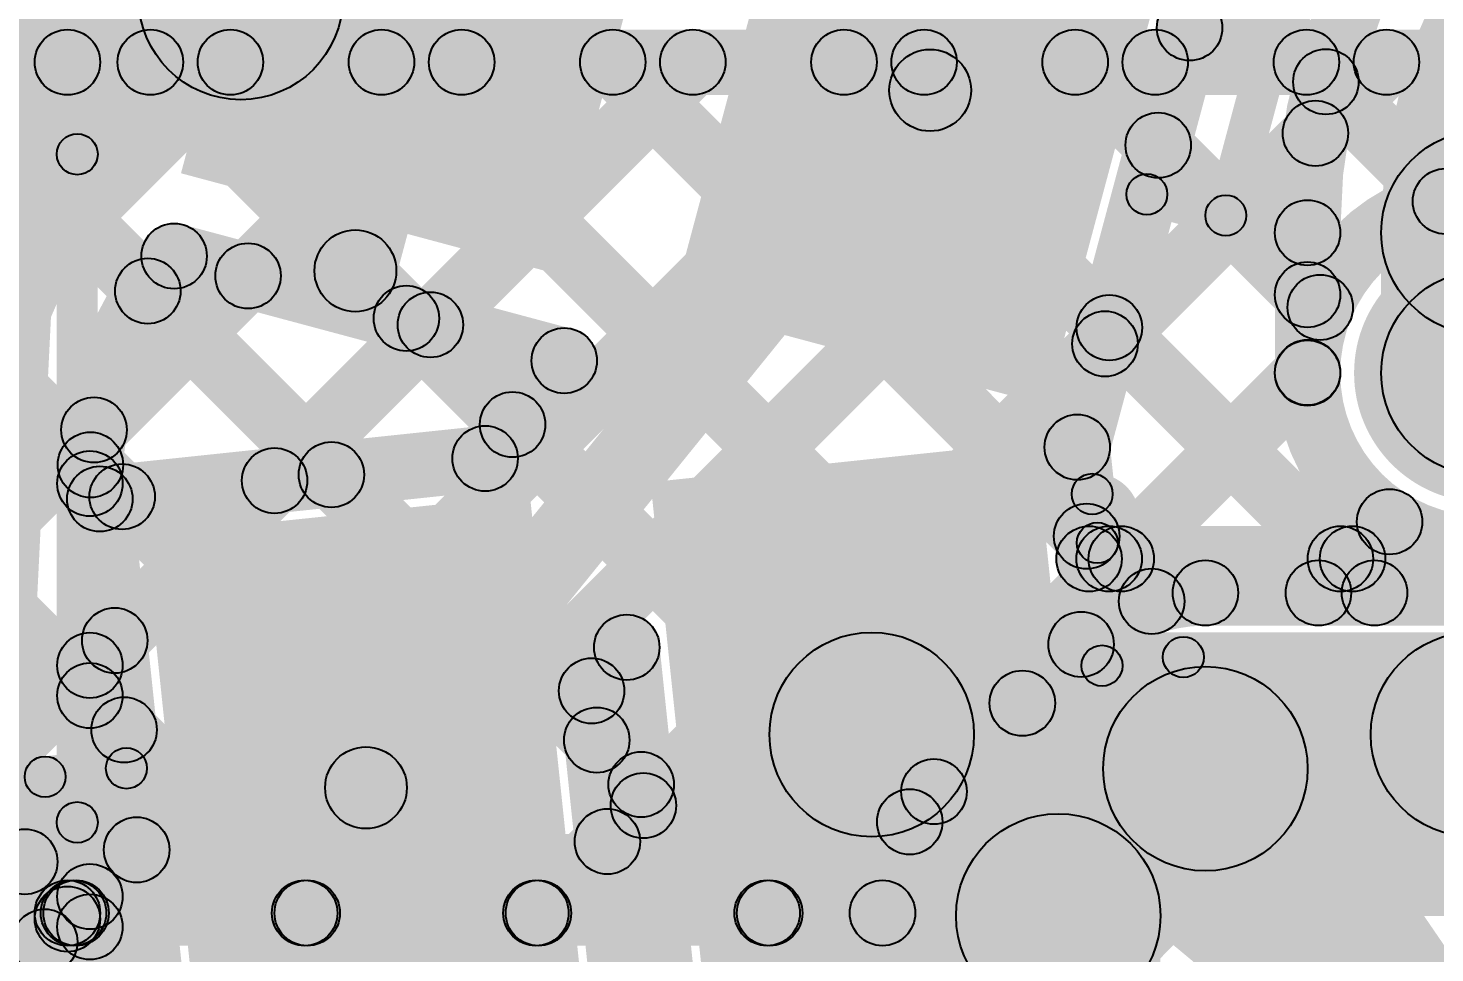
# Model space of a CAD drawing. Header units: millimetres. Extents: x -2.17 to 2.17, y -2.17 to 2.17.
# Drawn here: x -0.837 to -0.6649, y -0.0095 to 0.1036 of the extents above; entities that cross this region are included whole.
import ezdxf

# ---------------------------------------------------------------- set-up
doc = ezdxf.new("R2010")
doc.units = ezdxf.units.MM
doc.header["$MEASUREMENT"] = 0
for name, color, linetype in [('BottomLayer', 5, 'Continuous'), ('BottomOverlay', 54, 'Continuous'), ('BottomSolder', 6, 'Continuous'), ('Mechanical1', 6, 'Continuous'), ('Mechanical2', 216, 'Continuous'), ('TopLayer', 1, 'Continuous'), ('TopOverlay', 2, 'Continuous'), ('TopPaste', 8, 'Continuous'), ('TopSolder', 216, 'Continuous')]:
    doc.layers.add(name, color=color, linetype=linetype)

# ---------------------------------------------------------------- blocks, each defined once
blk = doc.blocks.new('WS2812B_M____243')
at = {"layer": 'TopLayer'}
for points in [[(0.03504, 0.05079), (0.09409, 0.05079), (0.09409, 0.01142), (0.03504, 0.01142)], [(0.03504, -0.01142), (0.09409, -0.01142), (0.09409, -0.05079), (0.03504, -0.05079)]]:
    blk.add_hatch(color=1, dxfattribs=at).paths.add_polyline_path(points)
at = {"layer": 'TopOverlay'}
for points in [[(0.07, 0.0725), (0.07, 0.0675), (-0.07, 0.0675), (-0.07, 0.0725)], [(0.0725, 0.06), (0.0675, 0.06), (0.0675, 0.07), (0.0725, 0.07)]]:
    blk.add_hatch(color=2, dxfattribs=at).paths.add_polyline_path(points)
h = blk.add_hatch(color=2, dxfattribs=at)
edge = h.paths.add_edge_path()
edge.add_arc((0.07, 0.07), 0.0025, 0, 360)
h = blk.add_hatch(color=2, dxfattribs=at)
edge = h.paths.add_edge_path()
edge.add_arc((0.07, 0.07), 0.0025, 0, 360)
h = blk.add_hatch(color=2, dxfattribs=at)
edge = h.paths.add_edge_path()
edge.add_arc((0.07, 0.06), 0.0025, 0, 360)
at = {"layer": 'TopPaste'}
for points in [[(0.03504, 0.05079), (0.09409, 0.05079), (0.09409, 0.01142), (0.03504, 0.01142)], [(0.03504, -0.01142), (0.09409, -0.01142), (0.09409, -0.05079), (0.03504, -0.05079)]]:
    blk.add_hatch(color=8, dxfattribs=at).paths.add_polyline_path(points)
at = {"layer": 'TopSolder'}
for points in [[(0.03104, 0.05479), (0.09809, 0.05479), (0.09809, 0.00742), (0.03104, 0.00742)], [(0.03104, -0.00742), (0.09809, -0.00742), (0.09809, -0.05479), (0.03104, -0.05479)]]:
    blk.add_hatch(color=216, dxfattribs=at).paths.add_polyline_path(points)
at = {"layer": 'TopOverlay'}
for centre in [(0.07, 0.07), (0.07, 0.07), (0.07, 0.06)]:
    blk.add_circle(centre, 0.0025, dxfattribs=at)
blk = doc.blocks.new('WS2812B_M____244')
at = {"layer": 'TopLayer'}
for points in [[(-0.09409, 0.05079), (-0.03504, 0.05079), (-0.03504, 0.01142), (-0.09409, 0.01142)], [(-0.09409, -0.01142), (-0.03504, -0.01142), (-0.03504, -0.05079), (-0.09409, -0.05079)]]:
    blk.add_hatch(color=1, dxfattribs=at).paths.add_polyline_path(points)
at = {"layer": 'TopOverlay'}
h = blk.add_hatch(color=2, dxfattribs=at)
edge = h.paths.add_edge_path()
edge.add_arc((-0.07, 0.07), 0.0025, 0, 360)
h = blk.add_hatch(color=2, dxfattribs=at)
edge = h.paths.add_edge_path()
edge.add_arc((-0.07, 0.07), 0.0025, 0, 360)
for points in [[(-0.07, 0.0675), (-0.07, 0.0725), (0.07, 0.0725), (0.07, 0.0675)], [(-0.0675, 0.06), (-0.0725, 0.06), (-0.0725, 0.07), (-0.0675, 0.07)], [(-0.0675, -0.07), (-0.0725, -0.07), (-0.0725, -0.06), (-0.0675, -0.06)], [(-0.07, -0.0725), (-0.07, -0.0675), (0.07, -0.0675), (0.07, -0.0725)]]:
    blk.add_hatch(color=2, dxfattribs=at).paths.add_polyline_path(points)
h = blk.add_hatch(color=2, dxfattribs=at)
edge = h.paths.add_edge_path()
edge.add_arc((-0.091, 0.061), 0.0025, 0, 360)
h = blk.add_hatch(color=2, dxfattribs=at)
edge = h.paths.add_edge_path()
edge.add_arc((-0.085, 0.061), 0.0025, 0, 360)
h = blk.add_hatch(color=2, dxfattribs=at)
edge = h.paths.add_edge_path()
edge.add_arc((-0.07, 0.06), 0.0025, 0, 360)
h = blk.add_hatch(color=2, dxfattribs=at)
edge = h.paths.add_edge_path()
edge.add_arc((-0.07, -0.06), 0.0025, 0, 360)
h = blk.add_hatch(color=2, dxfattribs=at)
edge = h.paths.add_edge_path()
edge.add_arc((-0.07, -0.07), 0.0025, 0, 360)
h = blk.add_hatch(color=2, dxfattribs=at)
edge = h.paths.add_edge_path()
edge.add_arc((-0.07, -0.07), 0.0025, 0, 360)
at = {"layer": 'TopPaste'}
for points in [[(-0.09409, 0.05079), (-0.03504, 0.05079), (-0.03504, 0.01142), (-0.09409, 0.01142)], [(-0.09409, -0.01142), (-0.03504, -0.01142), (-0.03504, -0.05079), (-0.09409, -0.05079)]]:
    blk.add_hatch(color=8, dxfattribs=at).paths.add_polyline_path(points)
at = {"layer": 'TopSolder'}
for points in [[(-0.09809, 0.05479), (-0.03104, 0.05479), (-0.03104, 0.00742), (-0.09809, 0.00742)], [(-0.09809, -0.00742), (-0.03104, -0.00742), (-0.03104, -0.05479), (-0.09809, -0.05479)]]:
    blk.add_hatch(color=216, dxfattribs=at).paths.add_polyline_path(points)
at = {"layer": 'TopOverlay', "const_width": 0.005}
blk.add_lwpolyline([(-0.085, 0.061, 1), (-0.091, 0.061, 1)], format="xyb", close=True, dxfattribs=at)
at = {"layer": 'TopOverlay'}
for centre in [(-0.07, 0.07), (-0.07, 0.07), (-0.091, 0.061), (-0.085, 0.061), (-0.07, 0.06), (-0.07, -0.06), (-0.07, -0.07), (-0.07, -0.07)]:
    blk.add_circle(centre, 0.0025, dxfattribs=at)
blk = doc.blocks.new('1255AY_1R0N_P3_B_280')
at = {"layer": 'BottomOverlay'}
h = blk.add_hatch(color=54, dxfattribs=at)
edge = h.paths.add_edge_path()
edge.add_arc((-0.04078, -0.12), 0.0025, 0, 360)
blk.add_hatch(color=54, dxfattribs=at).paths.add_polyline_path([(0.04094, -0.1175), (0.04094, -0.1225), (-0.04078, -0.1225), (-0.04078, -0.1175)])
h = blk.add_hatch(color=54, dxfattribs=at)
edge = h.paths.add_edge_path()
edge.add_arc((0.04094, -0.12), 0.0025, 0, 360)
for centre in [(-0.04078, -0.12), (0.04094, -0.12)]:
    blk.add_circle(centre, 0.0025, dxfattribs=at)

msp = doc.modelspace()

# ---------------------------------------------------------------- hatches: boundary and pattern name
at = {"layer": 'BottomLayer'}
for points in [[(-1.06224, 0.24906), (-1.05658, 0.25472), (-0.80004, -0.00182), (-0.8057, -0.00748)], [(-1.03395, 0.24906), (-1.0283, 0.25472), (-0.77176, -0.00182), (-0.77741, -0.00748)], [(-1.00567, 0.24906), (-1.00001, 0.25472), (-0.74347, -0.00182), (-0.74913, -0.00748)], [(-0.8282, 0.0994), (-0.8362, 0.0994), (-0.8362, 0.18039), (-0.8282, 0.18039)], [(-0.87504, 0.05925), (-0.8807, 0.06491), (-0.83503, 0.11057), (-0.82938, 0.10492)], [(-0.8322, 0.0954), (-0.8322, 0.1034), (-0.5898, 0.1034), (-0.5898, 0.0954)], [(-0.86053, 0.04547), (-0.86619, 0.05113), (-0.8151, 0.10223), (-0.80944, 0.09657)], [(-0.84838, 0.02934), (-0.85404, 0.035), (-0.78681, 0.10223), (-0.78115, 0.09657)], [(-0.83876, 0.01068), (-0.84442, 0.01633), (-0.75853, 0.10223), (-0.75287, 0.09657)], [(-0.82863, -0.00748), (-0.83429, -0.00182), (-0.73024, 0.10223), (-0.72459, 0.09657)], [(-0.82489, 0.09657), (-0.81924, 0.10223), (-0.72634, 0.00933), (-0.73199, 0.00367)], [(-0.80035, -0.00748), (-0.80601, -0.00182), (-0.70196, 0.10223), (-0.6963, 0.09657)], [(-0.79661, 0.09657), (-0.79095, 0.10223), (-0.71257, 0.02384), (-0.71822, 0.01818)], [(-0.77206, -0.00748), (-0.77772, -0.00182), (-0.67367, 0.10223), (-0.66802, 0.09657)], [(-0.76832, 0.09657), (-0.76267, 0.10223), (-0.69674, 0.0363), (-0.7024, 0.03064)], [(-0.74004, 0.09657), (-0.73438, 0.10223), (-0.66948, 0.03733), (-0.67514, 0.03167)], [(-0.71175, 0.09657), (-0.7061, 0.10223), (-0.67612, 0.07224), (-0.68177, 0.06659)], [(-0.68347, 0.09657), (-0.67781, 0.10223), (-0.6608, 0.08521), (-0.66646, 0.07956)], [(-0.74378, -0.00748), (-0.74944, -0.00182), (-0.68333, 0.06429), (-0.67767, 0.05863)], [(-0.67635, 0.03167), (-0.682, 0.03733), (-0.6733, 0.04603), (-0.66764, 0.04038)], [(-0.693, 0.0305), (-0.693, 0.0385), (-0.53191, 0.0385), (-0.53191, 0.0305)], [(-0.72337, 0.00737), (-0.72903, 0.01303), (-0.71103, 0.03103), (-0.70537, 0.02537)], [(-0.693, 0.0005), (-0.693, 0.0255), (-0.47339, 0.0255), (-0.47339, 0.0005)], [(-0.70216, -0.01384), (-0.71984, 0.00384), (-0.70184, 0.02184), (-0.68416, 0.00416)], [(-0.84025, -0.00121), (-0.83459, 0.00445), (-0.82833, -0.00182), (-0.83398, -0.00748)], [(-0.8322, -0.00865), (-0.8322, -0.00065), (-0.7325, -0.00065), (-0.7325, -0.00865)], [(-0.83215, -0.011), (-0.83781, -0.00534), (-0.83503, -0.00256), (-0.82938, -0.00822)], [(-0.8282, -0.04161), (-0.8362, -0.04161), (-0.8362, -0.00465), (-0.8282, -0.00465)], [(-0.6985, -0.04515), (-0.7235, -0.04515), (-0.7235, -0.005), (-0.6985, -0.005)]]:
    msp.add_hatch(color=5, dxfattribs=at).paths.add_polyline_path(points)
h = msp.add_hatch(color=5, dxfattribs=at)
edge = h.paths.add_edge_path()
edge.add_arc((-0.8322, 0.0994), 0.004, 0, 360)
h = msp.add_hatch(color=5, dxfattribs=at)
edge = h.paths.add_edge_path()
edge.add_arc((-0.8322, 0.0994), 0.004, 0, 360)
h = msp.add_hatch(color=5, dxfattribs=at)
edge = h.paths.add_edge_path()
edge.add_arc((-0.82206, 0.0994), 0.004, 0, 360)
h = msp.add_hatch(color=5, dxfattribs=at)
edge = h.paths.add_edge_path()
edge.add_arc((-0.81227, 0.0994), 0.004, 0, 360)
h = msp.add_hatch(color=5, dxfattribs=at)
edge = h.paths.add_edge_path()
edge.add_arc((-0.79378, 0.0994), 0.004, 0, 360)
h = msp.add_hatch(color=5, dxfattribs=at)
edge = h.paths.add_edge_path()
edge.add_arc((-0.78398, 0.0994), 0.004, 0, 360)
h = msp.add_hatch(color=5, dxfattribs=at)
edge = h.paths.add_edge_path()
edge.add_arc((-0.7655, 0.0994), 0.004, 0, 360)
h = msp.add_hatch(color=5, dxfattribs=at)
edge = h.paths.add_edge_path()
edge.add_arc((-0.7557, 0.0994), 0.004, 0, 360)
h = msp.add_hatch(color=5, dxfattribs=at)
edge = h.paths.add_edge_path()
edge.add_arc((-0.73721, 0.0994), 0.004, 0, 360)
h = msp.add_hatch(color=5, dxfattribs=at)
edge = h.paths.add_edge_path()
edge.add_arc((-0.72741, 0.0994), 0.004, 0, 360)
h = msp.add_hatch(color=5, dxfattribs=at)
edge = h.paths.add_edge_path()
edge.add_arc((-0.70893, 0.0994), 0.004, 0, 360)
h = msp.add_hatch(color=5, dxfattribs=at)
edge = h.paths.add_edge_path()
edge.add_arc((-0.69913, 0.0994), 0.004, 0, 360)
h = msp.add_hatch(color=5, dxfattribs=at)
edge = h.paths.add_edge_path()
edge.add_arc((-0.68064, 0.0994), 0.004, 0, 360)
h = msp.add_hatch(color=5, dxfattribs=at)
edge = h.paths.add_edge_path()
edge.add_arc((-0.67085, 0.0994), 0.004, 0, 360)
h = msp.add_hatch(color=5, dxfattribs=at)
edge = h.paths.add_edge_path()
edge.add_arc((-0.66363, 0.08239), 0.004, 0, 360)
h = msp.add_hatch(color=5, dxfattribs=at)
edge = h.paths.add_edge_path()
edge.add_arc((-0.67895, 0.06942), 0.004, 0, 360)
h = msp.add_hatch(color=5, dxfattribs=at)
edge = h.paths.add_edge_path()
edge.add_arc((-0.659, 0.06139), 0.0125, 0, 360)
h = msp.add_hatch(color=5, dxfattribs=at)
edge = h.paths.add_edge_path()
edge.add_arc((-0.659, 0.06139), 0.01181, 0, 360)
h = msp.add_hatch(color=5, dxfattribs=at)
edge = h.paths.add_edge_path()
edge.add_arc((-0.6805, 0.06146), 0.004, 0, 360)
h = msp.add_hatch(color=5, dxfattribs=at)
edge = h.paths.add_edge_path()
edge.add_arc((-0.67047, 0.0432), 0.004, 0, 360)
h = msp.add_hatch(color=5, dxfattribs=at)
edge = h.paths.add_edge_path()
edge.add_arc((-0.693, 0.0345), 0.004, 0, 360)
h = msp.add_hatch(color=5, dxfattribs=at)
edge = h.paths.add_edge_path()
edge.add_arc((-0.693, 0.0345), 0.004, 0, 360)
h = msp.add_hatch(color=5, dxfattribs=at)
edge = h.paths.add_edge_path()
edge.add_arc((-0.693, 0.0345), 0.004, 0, 360)
h = msp.add_hatch(color=5, dxfattribs=at)
edge = h.paths.add_edge_path()
edge.add_arc((-0.67917, 0.0345), 0.004, 0, 360)
h = msp.add_hatch(color=5, dxfattribs=at)
edge = h.paths.add_edge_path()
edge.add_arc((-0.67231, 0.0345), 0.004, 0, 360)
h = msp.add_hatch(color=5, dxfattribs=at)
edge = h.paths.add_edge_path()
edge.add_arc((-0.69957, 0.03347), 0.004, 0, 360)
h = msp.add_hatch(color=5, dxfattribs=at)
edge = h.paths.add_edge_path()
edge.add_arc((-0.7082, 0.0282), 0.004, 0, 360)
h = msp.add_hatch(color=5, dxfattribs=at)
edge = h.paths.add_edge_path()
edge.add_arc((-0.7082, 0.0282), 0.004, 0, 360)
h = msp.add_hatch(color=5, dxfattribs=at)
edge = h.paths.add_edge_path()
edge.add_arc((-0.7082, 0.0282), 0.004, 0, 360)
h = msp.add_hatch(color=5, dxfattribs=at)
edge = h.paths.add_edge_path()
edge.add_arc((-0.71539, 0.02101), 0.004, 0, 360)
h = msp.add_hatch(color=5, dxfattribs=at)
edge = h.paths.add_edge_path()
edge.add_arc((-0.693, 0.013), 0.0125, 0, 360)
h = msp.add_hatch(color=5, dxfattribs=at)
edge = h.paths.add_edge_path()
edge.add_arc((-0.693, 0.013), 0.0125, 0, 360)
h = msp.add_hatch(color=5, dxfattribs=at)
edge = h.paths.add_edge_path()
edge.add_arc((-0.7262, 0.0102), 0.004, 0, 360)
h = msp.add_hatch(color=5, dxfattribs=at)
edge = h.paths.add_edge_path()
edge.add_arc((-0.7262, 0.0102), 0.004, 0, 360)
h = msp.add_hatch(color=5, dxfattribs=at)
edge = h.paths.add_edge_path()
edge.add_arc((-0.7262, 0.0102), 0.004, 0, 360)
h = msp.add_hatch(color=5, dxfattribs=at)
edge = h.paths.add_edge_path()
edge.add_arc((-0.72917, 0.0065), 0.004, 0, 360)
h = msp.add_hatch(color=5, dxfattribs=at)
edge = h.paths.add_edge_path()
edge.add_arc((-0.711, -0.005), 0.0125, 0, 360)
h = msp.add_hatch(color=5, dxfattribs=at)
edge = h.paths.add_edge_path()
edge.add_arc((-0.711, -0.005), 0.0125, 0, 360)
h = msp.add_hatch(color=5, dxfattribs=at)
edge = h.paths.add_edge_path()
edge.add_arc((-0.83742, 0.00162), 0.004, 0, 360)
h = msp.add_hatch(color=5, dxfattribs=at)
edge = h.paths.add_edge_path()
edge.add_arc((-0.8322, -0.00465), 0.004, 0, 360)
h = msp.add_hatch(color=5, dxfattribs=at)
edge = h.paths.add_edge_path()
edge.add_arc((-0.8322, -0.00465), 0.004, 0, 360)
h = msp.add_hatch(color=5, dxfattribs=at)
edge = h.paths.add_edge_path()
edge.add_arc((-0.8322, -0.00539), 0.004, 0, 360)
h = msp.add_hatch(color=5, dxfattribs=at)
edge = h.paths.add_edge_path()
edge.add_arc((-0.83146, -0.00465), 0.004, 0, 360)
h = msp.add_hatch(color=5, dxfattribs=at)
edge = h.paths.add_edge_path()
edge.add_arc((-0.83115, -0.00465), 0.004, 0, 360)
h = msp.add_hatch(color=5, dxfattribs=at)
edge = h.paths.add_edge_path()
edge.add_arc((-0.80318, -0.00465), 0.004, 0, 360)
h = msp.add_hatch(color=5, dxfattribs=at)
edge = h.paths.add_edge_path()
edge.add_arc((-0.80287, -0.00465), 0.004, 0, 360)
h = msp.add_hatch(color=5, dxfattribs=at)
edge = h.paths.add_edge_path()
edge.add_arc((-0.77489, -0.00465), 0.004, 0, 360)
h = msp.add_hatch(color=5, dxfattribs=at)
edge = h.paths.add_edge_path()
edge.add_arc((-0.77459, -0.00465), 0.004, 0, 360)
h = msp.add_hatch(color=5, dxfattribs=at)
edge = h.paths.add_edge_path()
edge.add_arc((-0.74661, -0.00465), 0.004, 0, 360)
h = msp.add_hatch(color=5, dxfattribs=at)
edge = h.paths.add_edge_path()
edge.add_arc((-0.7463, -0.00465), 0.004, 0, 360)
h = msp.add_hatch(color=5, dxfattribs=at)
edge = h.paths.add_edge_path()
edge.add_arc((-0.7325, -0.00465), 0.004, 0, 360)
h = msp.add_hatch(color=5, dxfattribs=at)
edge = h.paths.add_edge_path()
edge.add_arc((-0.7325, -0.00465), 0.004, 0, 360)
h = msp.add_hatch(color=5, dxfattribs=at)
edge = h.paths.add_edge_path()
edge.add_arc((-0.7325, -0.00465), 0.004, 0, 360)
h = msp.add_hatch(color=5, dxfattribs=at)
edge = h.paths.add_edge_path()
edge.add_arc((-0.83498, -0.00817), 0.004, 0, 360)
at = {"layer": 'BottomSolder'}
h = msp.add_hatch(color=6, dxfattribs=at)
edge = h.paths.add_edge_path()
edge.add_arc((-0.659, 0.06139), 0.01581, 0, 360)
at = {"layer": 'Mechanical1'}
msp.add_hatch(color=6, dxfattribs=at).paths.add_polyline_path([(-2.164, -0.005), (-2.164, 0.005), (0, 0.005), (0, -0.005)])
at = {"layer": 'TopLayer'}
for points in [[(-0.6921, 0.10077), (-0.69776, 0.10643), (-0.63583, 0.16836), (-0.63017, 0.1627)], [(-0.7048, 0.05128), (-0.71253, 0.05336), (-0.69285, 0.1268), (-0.68513, 0.12473)], [(-0.69563, 0.10872), (-0.68997, 0.11438), (-0.67543, 0.09984), (-0.68109, 0.09418)], [(-0.79215, 0.0726), (-0.80181, 0.07519), (-0.79158, 0.11337), (-0.78192, 0.11078)], [(-0.79179, 0.00752), (-0.79957, 0.01381), (-0.73056, 0.09912), (-0.72278, 0.09283)], [(-0.70245, 0.06213), (-0.70811, 0.06779), (-0.68236, 0.09354), (-0.67671, 0.08788)], [(-0.7016, 0.08642), (-0.69595, 0.09207), (-0.67767, 0.0738), (-0.68333, 0.06814)], [(-0.82018, 0.07183), (-0.81811, 0.07955), (-0.77039, 0.06677), (-0.77247, 0.05904)], [(-0.6765, 0.06139), (-0.6845, 0.06139), (-0.6845, 0.07855), (-0.6765, 0.07855)], [(-0.6465, 0.06139), (-0.6715, 0.06139), (-0.6715, 0.07855), (-0.6465, 0.07855)], [(-0.82612, 0.0516), (-0.83178, 0.05726), (-0.81294, 0.0761), (-0.80728, 0.07044)], [(-0.8252, 0.06859), (-0.81954, 0.07425), (-0.79709, 0.05179), (-0.80274, 0.04613)], [(-0.79357, 0.06525), (-0.78792, 0.07091), (-0.77492, 0.05792), (-0.78058, 0.05226)], [(-0.80403, 0.0454), (-0.80969, 0.05106), (-0.79063, 0.07012), (-0.78498, 0.06446)], [(-0.70758, 0.06411), (-0.70192, 0.06977), (-0.67366, 0.0415), (-0.67931, 0.03584)], [(-0.778, 0.04842), (-0.78422, 0.05346), (-0.77454, 0.06542), (-0.76832, 0.06039)], [(-0.70046, 0.03584), (-0.70612, 0.0415), (-0.68333, 0.06429), (-0.67767, 0.05863)], [(-0.82782, 0.04201), (-0.82865, 0.04996), (-0.78153, 0.05492), (-0.78069, 0.04696)], [(-0.83222, 0.04733), (-0.82656, 0.05299), (-0.82268, 0.0491), (-0.82834, 0.04344)], [(-0.71265, 0.0519), (-0.70469, 0.05274), (-0.70326, 0.03909), (-0.71121, 0.03825)], [(-0.82545, -0.05961), (-0.83345, -0.05961), (-0.83345, 0.04787), (-0.82545, 0.04787)], [(-0.83221, 0.04557), (-0.82426, 0.0464), (-0.8162, -0.03023), (-0.82416, -0.03106)], [(-0.67218, 0.03584), (-0.67783, 0.0415), (-0.6733, 0.04603), (-0.66764, 0.04038)], [(-0.71035, 0.0386), (-0.70469, 0.04425), (-0.70194, 0.0415), (-0.7076, 0.03584)], [(-0.70723, 0.03467), (-0.70723, 0.04267), (-0.66027, 0.04267), (-0.66027, 0.03467)], [(-0.82663, 0.02281), (-0.83228, 0.02847), (-0.82925, 0.03151), (-0.82359, 0.02585)], [(-0.76497, 0.02001), (-0.77119, 0.02504), (-0.76689, 0.03036), (-0.76067, 0.02532)], [(-0.73382, 0.00467), (-0.73382, 0.02967), (-0.66027, 0.02967), (-0.66027, 0.00467)], [(-0.76776, 0.02742), (-0.7598, 0.02826), (-0.75434, -0.02373), (-0.7623, -0.02456)], [(-0.83228, 0.01911), (-0.82663, 0.02476), (-0.82244, 0.02058), (-0.8281, 0.01492)], [(-0.77206, 0.0221), (-0.76411, 0.02294), (-0.75915, -0.02423), (-0.7671, -0.02507)], [(-0.77028, 0.01367), (-0.76462, 0.01933), (-0.75919, 0.0139), (-0.76485, 0.00824)], [(-0.76332, 0.00127), (-0.76898, 0.00692), (-0.76458, 0.01132), (-0.75892, 0.00567)], [(-0.82663, -0.00547), (-0.83228, 0.00019), (-0.82656, 0.00591), (-0.8209, 0.00026)], [(-0.83228, -0.00918), (-0.82663, -0.00352), (-0.81912, -0.01103), (-0.82478, -0.01668)]]:
    msp.add_hatch(color=1, dxfattribs=at).paths.add_polyline_path(points)
h = msp.add_hatch(color=1, dxfattribs=at)
edge = h.paths.add_edge_path()
edge.add_arc((-0.811, 0.10732), 0.0125, 0, 360)
h = msp.add_hatch(color=1, dxfattribs=at)
edge = h.paths.add_edge_path()
edge.add_arc((-0.811, 0.10732), 0.0125, 0, 360)
h = msp.add_hatch(color=1, dxfattribs=at)
edge = h.paths.add_edge_path()
edge.add_arc((-0.69493, 0.1036), 0.004, 0, 360)
h = msp.add_hatch(color=1, dxfattribs=at)
edge = h.paths.add_edge_path()
edge.add_arc((-0.72667, 0.09597), 0.005, 0, 360)
h = msp.add_hatch(color=1, dxfattribs=at)
edge = h.paths.add_edge_path()
edge.add_arc((-0.67826, 0.09701), 0.004, 0, 360)
h = msp.add_hatch(color=1, dxfattribs=at)
edge = h.paths.add_edge_path()
edge.add_arc((-0.67954, 0.09071), 0.004, 0, 360)
h = msp.add_hatch(color=1, dxfattribs=at)
edge = h.paths.add_edge_path()
edge.add_arc((-0.69877, 0.08925), 0.004, 0, 360)
h = msp.add_hatch(color=1, dxfattribs=at)
edge = h.paths.add_edge_path()
edge.add_arc((-0.659, 0.07855), 0.0125, 0, 360)
h = msp.add_hatch(color=1, dxfattribs=at)
edge = h.paths.add_edge_path()
edge.add_arc((-0.659, 0.07855), 0.0125, 0, 360)
h = msp.add_hatch(color=1, dxfattribs=at)
edge = h.paths.add_edge_path()
edge.add_arc((-0.6805, 0.07855), 0.004, 0, 360)
h = msp.add_hatch(color=1, dxfattribs=at)
edge = h.paths.add_edge_path()
edge.add_arc((-0.6805, 0.07855), 0.004, 0, 360)
h = msp.add_hatch(color=1, dxfattribs=at)
edge = h.paths.add_edge_path()
edge.add_arc((-0.81915, 0.07569), 0.004, 0, 360)
h = msp.add_hatch(color=1, dxfattribs=at)
edge = h.paths.add_edge_path()
edge.add_arc((-0.81915, 0.07569), 0.004, 0, 360)
h = msp.add_hatch(color=1, dxfattribs=at)
edge = h.paths.add_edge_path()
edge.add_arc((-0.79698, 0.07389), 0.005, 0, 360)
h = msp.add_hatch(color=1, dxfattribs=at)
edge = h.paths.add_edge_path()
edge.add_arc((-0.81011, 0.07327), 0.004, 0, 360)
h = msp.add_hatch(color=1, dxfattribs=at)
edge = h.paths.add_edge_path()
edge.add_arc((-0.82237, 0.07142), 0.004, 0, 360)
h = msp.add_hatch(color=1, dxfattribs=at)
edge = h.paths.add_edge_path()
edge.add_arc((-0.6805, 0.07097), 0.004, 0, 360)
h = msp.add_hatch(color=1, dxfattribs=at)
edge = h.paths.add_edge_path()
edge.add_arc((-0.659, 0.06139), 0.0125, 0, 360)
h = msp.add_hatch(color=1, dxfattribs=at)
edge = h.paths.add_edge_path()
edge.add_arc((-0.659, 0.06139), 0.01181, 0, 360)
h = msp.add_hatch(color=1, dxfattribs=at)
edge = h.paths.add_edge_path()
edge.add_arc((-0.79074, 0.06808), 0.004, 0, 360)
h = msp.add_hatch(color=1, dxfattribs=at)
edge = h.paths.add_edge_path()
edge.add_arc((-0.7878, 0.06729), 0.004, 0, 360)
h = msp.add_hatch(color=1, dxfattribs=at)
edge = h.paths.add_edge_path()
edge.add_arc((-0.70475, 0.06694), 0.004, 0, 360)
h = msp.add_hatch(color=1, dxfattribs=at)
edge = h.paths.add_edge_path()
edge.add_arc((-0.70528, 0.06496), 0.004, 0, 360)
h = msp.add_hatch(color=1, dxfattribs=at)
edge = h.paths.add_edge_path()
edge.add_arc((-0.77143, 0.0629), 0.004, 0, 360)
h = msp.add_hatch(color=1, dxfattribs=at)
edge = h.paths.add_edge_path()
edge.add_arc((-0.77143, 0.0629), 0.004, 0, 360)
h = msp.add_hatch(color=1, dxfattribs=at)
edge = h.paths.add_edge_path()
edge.add_arc((-0.6805, 0.06146), 0.004, 0, 360)
h = msp.add_hatch(color=1, dxfattribs=at)
edge = h.paths.add_edge_path()
edge.add_arc((-0.6805, 0.06139), 0.004, 0, 360)
h = msp.add_hatch(color=1, dxfattribs=at)
edge = h.paths.add_edge_path()
edge.add_arc((-0.6805, 0.06139), 0.004, 0, 360)
h = msp.add_hatch(color=1, dxfattribs=at)
edge = h.paths.add_edge_path()
edge.add_arc((-0.77775, 0.05509), 0.004, 0, 360)
h = msp.add_hatch(color=1, dxfattribs=at)
edge = h.paths.add_edge_path()
edge.add_arc((-0.82895, 0.05443), 0.004, 0, 360)
h = msp.add_hatch(color=1, dxfattribs=at)
edge = h.paths.add_edge_path()
edge.add_arc((-0.70867, 0.05232), 0.004, 0, 360)
h = msp.add_hatch(color=1, dxfattribs=at)
edge = h.paths.add_edge_path()
edge.add_arc((-0.70867, 0.05232), 0.004, 0, 360)
h = msp.add_hatch(color=1, dxfattribs=at)
edge = h.paths.add_edge_path()
edge.add_arc((-0.82939, 0.05016), 0.004, 0, 360)
h = msp.add_hatch(color=1, dxfattribs=at)
edge = h.paths.add_edge_path()
edge.add_arc((-0.78111, 0.05094), 0.004, 0, 360)
h = msp.add_hatch(color=1, dxfattribs=at)
edge = h.paths.add_edge_path()
edge.add_arc((-0.78111, 0.05094), 0.004, 0, 360)
h = msp.add_hatch(color=1, dxfattribs=at)
edge = h.paths.add_edge_path()
edge.add_arc((-0.82945, 0.04787), 0.004, 0, 360)
h = msp.add_hatch(color=1, dxfattribs=at)
edge = h.paths.add_edge_path()
edge.add_arc((-0.82945, 0.04787), 0.004, 0, 360)
h = msp.add_hatch(color=1, dxfattribs=at)
edge = h.paths.add_edge_path()
edge.add_arc((-0.80686, 0.04823), 0.004, 0, 360)
h = msp.add_hatch(color=1, dxfattribs=at)
edge = h.paths.add_edge_path()
edge.add_arc((-0.79991, 0.04896), 0.004, 0, 360)
h = msp.add_hatch(color=1, dxfattribs=at)
edge = h.paths.add_edge_path()
edge.add_arc((-0.82824, 0.04599), 0.004, 0, 360)
h = msp.add_hatch(color=1, dxfattribs=at)
edge = h.paths.add_edge_path()
edge.add_arc((-0.82824, 0.04599), 0.004, 0, 360)
h = msp.add_hatch(color=1, dxfattribs=at)
edge = h.paths.add_edge_path()
edge.add_arc((-0.82551, 0.04627), 0.004, 0, 360)
h = msp.add_hatch(color=1, dxfattribs=at)
edge = h.paths.add_edge_path()
edge.add_arc((-0.67047, 0.0432), 0.004, 0, 360)
h = msp.add_hatch(color=1, dxfattribs=at)
edge = h.paths.add_edge_path()
edge.add_arc((-0.70752, 0.04143), 0.004, 0, 360)
h = msp.add_hatch(color=1, dxfattribs=at)
edge = h.paths.add_edge_path()
edge.add_arc((-0.70723, 0.03867), 0.004, 0, 360)
h = msp.add_hatch(color=1, dxfattribs=at)
edge = h.paths.add_edge_path()
edge.add_arc((-0.70723, 0.03867), 0.004, 0, 360)
h = msp.add_hatch(color=1, dxfattribs=at)
edge = h.paths.add_edge_path()
edge.add_arc((-0.70477, 0.03867), 0.004, 0, 360)
h = msp.add_hatch(color=1, dxfattribs=at)
edge = h.paths.add_edge_path()
edge.add_arc((-0.70329, 0.03867), 0.004, 0, 360)
h = msp.add_hatch(color=1, dxfattribs=at)
edge = h.paths.add_edge_path()
edge.add_arc((-0.67648, 0.03867), 0.004, 0, 360)
h = msp.add_hatch(color=1, dxfattribs=at)
edge = h.paths.add_edge_path()
edge.add_arc((-0.675, 0.03867), 0.004, 0, 360)
h = msp.add_hatch(color=1, dxfattribs=at)
edge = h.paths.add_edge_path()
edge.add_arc((-0.82642, 0.02868), 0.004, 0, 360)
h = msp.add_hatch(color=1, dxfattribs=at)
edge = h.paths.add_edge_path()
edge.add_arc((-0.76378, 0.02784), 0.004, 0, 360)
h = msp.add_hatch(color=1, dxfattribs=at)
edge = h.paths.add_edge_path()
edge.add_arc((-0.76378, 0.02784), 0.004, 0, 360)
h = msp.add_hatch(color=1, dxfattribs=at)
edge = h.paths.add_edge_path()
edge.add_arc((-0.82945, 0.02564), 0.004, 0, 360)
h = msp.add_hatch(color=1, dxfattribs=at)
edge = h.paths.add_edge_path()
edge.add_arc((-0.73382, 0.01717), 0.0125, 0, 360)
h = msp.add_hatch(color=1, dxfattribs=at)
edge = h.paths.add_edge_path()
edge.add_arc((-0.73382, 0.01717), 0.0125, 0, 360)
h = msp.add_hatch(color=1, dxfattribs=at)
edge = h.paths.add_edge_path()
edge.add_arc((-0.66027, 0.01717), 0.0125, 0, 360)
h = msp.add_hatch(color=1, dxfattribs=at)
edge = h.paths.add_edge_path()
edge.add_arc((-0.66027, 0.01717), 0.0125, 0, 360)
h = msp.add_hatch(color=1, dxfattribs=at)
edge = h.paths.add_edge_path()
edge.add_arc((-0.82945, 0.02194), 0.004, 0, 360)
h = msp.add_hatch(color=1, dxfattribs=at)
edge = h.paths.add_edge_path()
edge.add_arc((-0.76808, 0.02252), 0.004, 0, 360)
h = msp.add_hatch(color=1, dxfattribs=at)
edge = h.paths.add_edge_path()
edge.add_arc((-0.76808, 0.02252), 0.004, 0, 360)
h = msp.add_hatch(color=1, dxfattribs=at)
edge = h.paths.add_edge_path()
edge.add_arc((-0.82527, 0.01775), 0.004, 0, 360)
h = msp.add_hatch(color=1, dxfattribs=at)
edge = h.paths.add_edge_path()
edge.add_arc((-0.76745, 0.0165), 0.004, 0, 360)
h = msp.add_hatch(color=1, dxfattribs=at)
edge = h.paths.add_edge_path()
edge.add_arc((-0.79568, 0.01067), 0.005, 0, 360)
h = msp.add_hatch(color=1, dxfattribs=at)
edge = h.paths.add_edge_path()
edge.add_arc((-0.76202, 0.01107), 0.004, 0, 360)
h = msp.add_hatch(color=1, dxfattribs=at)
edge = h.paths.add_edge_path()
edge.add_arc((-0.76175, 0.00849), 0.004, 0, 360)
h = msp.add_hatch(color=1, dxfattribs=at)
edge = h.paths.add_edge_path()
edge.add_arc((-0.82373, 0.00308), 0.004, 0, 360)
h = msp.add_hatch(color=1, dxfattribs=at)
edge = h.paths.add_edge_path()
edge.add_arc((-0.76615, 0.0041), 0.004, 0, 360)
h = msp.add_hatch(color=1, dxfattribs=at)
edge = h.paths.add_edge_path()
edge.add_arc((-0.82945, -0.00264), 0.004, 0, 360)
h = msp.add_hatch(color=1, dxfattribs=at)
edge = h.paths.add_edge_path()
edge.add_arc((-0.82945, -0.00635), 0.004, 0, 360)

# ---------------------------------------------------------------- linework, layer by layer
at = {"layer": 'BottomLayer', "const_width": 0.008}
for points in [[(-0.954, 0.08889, -0.414214), (-0.8325, -0.03261)], [(-0.659, 0.03989, -1), (-0.659, 0.08289)], [(-0.7082, 0.0282, -0.198912), (-0.693, 0.0345)], [(-0.7082, 0.0282, -0.198912), (-0.693, 0.0345)], [(-0.7325, -0.00465, -0.194682), (-0.7262, 0.0102)], [(-0.7325, -0.00465, -0.194682), (-0.7262, 0.0102)]]:
    msp.add_lwpolyline(points, format="xyb", dxfattribs=at)
at = {"layer": 'BottomLayer'}
for centre, radius in [((-0.8322, 0.0994), 0.004), ((-0.8322, 0.0994), 0.004), ((-0.82206, 0.0994), 0.004), ((-0.81227, 0.0994), 0.004), ((-0.79378, 0.0994), 0.004), ((-0.78398, 0.0994), 0.004), ((-0.7655, 0.0994), 0.004), ((-0.7557, 0.0994), 0.004), ((-0.73721, 0.0994), 0.004), ((-0.72741, 0.0994), 0.004), ((-0.70893, 0.0994), 0.004), ((-0.69913, 0.0994), 0.004), ((-0.68064, 0.0994), 0.004), ((-0.67085, 0.0994), 0.004), ((-0.66363, 0.08239), 0.004), ((-0.67895, 0.06942), 0.004), ((-0.659, 0.06139), 0.0125), ((-0.6805, 0.06146), 0.004), ((-0.67047, 0.0432), 0.004), ((-0.693, 0.0345), 0.004), ((-0.693, 0.0345), 0.004), ((-0.693, 0.0345), 0.004), ((-0.67917, 0.0345), 0.004), ((-0.67231, 0.0345), 0.004), ((-0.69957, 0.03347), 0.004), ((-0.7082, 0.0282), 0.004), ((-0.7082, 0.0282), 0.004), ((-0.7082, 0.0282), 0.004), ((-0.71539, 0.02101), 0.004), ((-0.693, 0.013), 0.0125), ((-0.693, 0.013), 0.0125), ((-0.7262, 0.0102), 0.004), ((-0.7262, 0.0102), 0.004), ((-0.7262, 0.0102), 0.004), ((-0.72917, 0.0065), 0.004), ((-0.711, -0.005), 0.0125), ((-0.711, -0.005), 0.0125), ((-0.83742, 0.00162), 0.004), ((-0.8322, -0.00465), 0.004), ((-0.8322, -0.00465), 0.004), ((-0.8322, -0.00539), 0.004), ((-0.83146, -0.00465), 0.004), ((-0.83115, -0.00465), 0.004), ((-0.80318, -0.00465), 0.004), ((-0.80287, -0.00465), 0.004), ((-0.77489, -0.00465), 0.004), ((-0.77459, -0.00465), 0.004), ((-0.74661, -0.00465), 0.004), ((-0.7463, -0.00465), 0.004), ((-0.7325, -0.00465), 0.004), ((-0.7325, -0.00465), 0.004), ((-0.7325, -0.00465), 0.004), ((-0.83498, -0.00817), 0.004)]:
    msp.add_circle(centre, radius, dxfattribs=at)
at = {"layer": 'Mechanical2', "const_width": 0.01}
for points in [[(2.16535, 0.001, 1), (-2.16535, 0.001, 1)], [(2.08135, -0.01, 1), (-2.04935, -0.01, 1)], [(1.84055, 0.001, 1), (-1.84055, 0.001, 1)], [(1.6437, 0.001, 1), (-1.6437, 0.001, 1)], [(1.50394, 0, 1), (-1.50394, 0, 1)], [(1.30709, 0.001, 1), (-1.30709, 0.001, 1)], [(1.17323, 0.001, 1), (-1.17323, 0.001, 1)], [(0.97638, 0.001, 1), (-0.97638, 0.001, 1)], [(0.84252, 0.001, 1), (-0.84252, 0.001, 1)]]:
    msp.add_lwpolyline(points, format="xyb", close=True, dxfattribs=at)
at = {"layer": 'TopLayer'}
for points, const_width in [([(-0.6805, 0.07855, -0.324425), (-0.62737, 0.15181)], 0.008), ([(-0.659, 0.07855, -0.414214), (-0.60342, 0.13413)], 0.025), ([(-0.87245, 0.04787, -0.257398), (-0.8325, 0.12034)], 0.008), ([(-0.85095, 0.04787, -0.304828), (-0.811, 0.10732)], 0.025), ([(-0.82945, 0.04787, -0.179262), (-0.81915, 0.07569)], 0.008), ([(-0.6375, 0.06139, -1), (-0.6805, 0.06139)], 0.008), ([(-0.73382, 0.01717, -0.414214), (-0.663, -0.05365)], 0.025), ([(-0.66027, 0.01717, -0.414214), (-0.62297, -0.02014)], 0.025)]:
    msp.add_lwpolyline(points, format="xyb", dxfattribs=dict(at, const_width=const_width))
for centre, radius in [((-0.811, 0.10732), 0.0125), ((-0.811, 0.10732), 0.0125), ((-0.69493, 0.1036), 0.004), ((-0.72667, 0.09597), 0.005), ((-0.67826, 0.09701), 0.004), ((-0.67954, 0.09071), 0.004), ((-0.69877, 0.08925), 0.004), ((-0.659, 0.07855), 0.0125), ((-0.659, 0.07855), 0.0125), ((-0.6805, 0.07855), 0.004), ((-0.6805, 0.07855), 0.004), ((-0.81915, 0.07569), 0.004), ((-0.81915, 0.07569), 0.004), ((-0.79698, 0.07389), 0.005), ((-0.81011, 0.07327), 0.004), ((-0.82237, 0.07142), 0.004), ((-0.6805, 0.07097), 0.004), ((-0.659, 0.06139), 0.0125), ((-0.79074, 0.06808), 0.004), ((-0.7878, 0.06729), 0.004), ((-0.70475, 0.06694), 0.004), ((-0.70528, 0.06496), 0.004), ((-0.77143, 0.0629), 0.004), ((-0.77143, 0.0629), 0.004), ((-0.6805, 0.06146), 0.004), ((-0.6805, 0.06139), 0.004), ((-0.6805, 0.06139), 0.004), ((-0.77775, 0.05509), 0.004), ((-0.82895, 0.05443), 0.004), ((-0.70867, 0.05232), 0.004), ((-0.70867, 0.05232), 0.004), ((-0.82939, 0.05016), 0.004), ((-0.78111, 0.05094), 0.004), ((-0.78111, 0.05094), 0.004), ((-0.82945, 0.04787), 0.004), ((-0.82945, 0.04787), 0.004), ((-0.80686, 0.04823), 0.004), ((-0.79991, 0.04896), 0.004), ((-0.82824, 0.04599), 0.004), ((-0.82824, 0.04599), 0.004), ((-0.82551, 0.04627), 0.004), ((-0.67047, 0.0432), 0.004), ((-0.70752, 0.04143), 0.004), ((-0.70723, 0.03867), 0.004), ((-0.70723, 0.03867), 0.004), ((-0.70477, 0.03867), 0.004), ((-0.70329, 0.03867), 0.004), ((-0.67648, 0.03867), 0.004), ((-0.675, 0.03867), 0.004), ((-0.82642, 0.02868), 0.004), ((-0.76378, 0.02784), 0.004), ((-0.76378, 0.02784), 0.004), ((-0.82945, 0.02564), 0.004), ((-0.73382, 0.01717), 0.0125), ((-0.73382, 0.01717), 0.0125), ((-0.66027, 0.01717), 0.0125), ((-0.66027, 0.01717), 0.0125), ((-0.82945, 0.02194), 0.004), ((-0.76808, 0.02252), 0.004), ((-0.76808, 0.02252), 0.004), ((-0.82527, 0.01775), 0.004), ((-0.76745, 0.0165), 0.004), ((-0.79568, 0.01067), 0.005), ((-0.76202, 0.01107), 0.004), ((-0.76175, 0.00849), 0.004), ((-0.82373, 0.00308), 0.004), ((-0.76615, 0.0041), 0.004), ((-0.82945, -0.00264), 0.004), ((-0.82945, -0.00635), 0.004)]:
    msp.add_circle(centre, radius, dxfattribs=at)

# ---------------------------------------------------------------- block references
for name, p, rotation in [('WS2812B_M____243', (-0.74, 0.16639), 255), ('1255AY_1R0N_P3_B_280', (-0.711, 0.04737), 270), ('WS2812B_M____244', (-0.758, -0.05029), 275.9999999999999)]:
    msp.add_blockref(name, p, dxfattribs=dict(rotation=rotation))

# ---------------------------------------------------------------- texts
at = {"layer": 'BottomOverlay'}
msp.add_text('$', height=0.04, dxfattribs=at).set_placement((-0.86, -0.03802))

doc.saveas('drawing.dxf')
